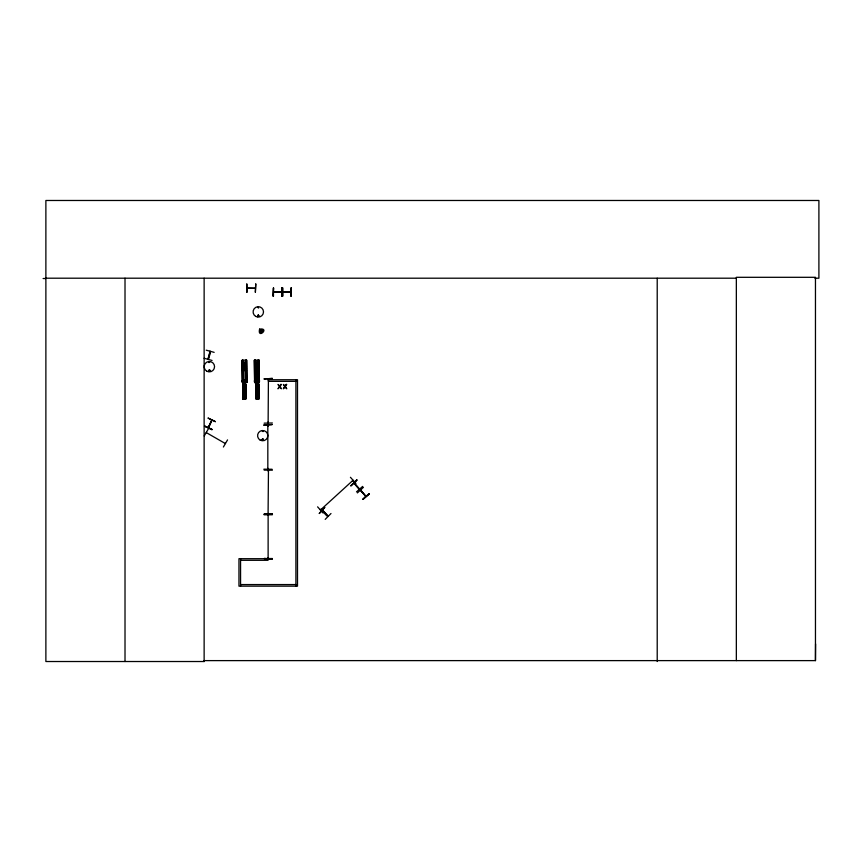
<?xml version="1.0" encoding="UTF-8"?>
<svg xmlns="http://www.w3.org/2000/svg" width="862" height="862" viewBox="0 0 862 862"><rect width="100%" height="100%" fill="white"/><g stroke="black" fill="none" stroke-linecap="round" stroke-linejoin="round"><path stroke-width="1.29" d="M814.87 278.2L818.9 278.2L818.9 200.48L45.88 200.48L45.88 661.52L204.251 661.52L204.143 660.615L815.463 660.615L815.581 643.946M210.048 351.287L207.925 359.228L208.572 358.42M208.475 358.452L208.292 359.325M209.811 351.998C212.214 349.25 204.606 370.509 210.328 351.48M328.207 516.263C314.037 500.294 328.594 519.484 327.603 515.724M328.131 516.252L322.463 510.541M206.266 432.541L206.406 432.293M225.014 443.424L225.478 443.262M268.071 379.776L268.125 378.914M295.903 381.338L268.438 381.338L268.459 378.935M268.157 425.796L268.114 425.052L267.834 425.968M268.147 468.422L268.201 468.993M268.459 470.243L268.136 471.137L268.125 470.221M268.071 515.25L268.459 470.383M268.502 515.12L268.125 514.474L268.125 558.49M208.906 362.396L209.746 362.169L209.003 362.6M209.897 370.671C208.949 368.494 208.582 372.395 209.843 370.52M210.156 370.52C208.076 372.934 208.916 368.149 210.069 370.326M257.867 307.508L258.622 307.939L258.007 307.335M261.919 439.491C263.998 437.088 263.158 441.872 262.005 439.685M263.158 431.485L262.328 431.14L263.072 431.571M262.231 439.491C264.289 438.004 261.789 441.463 262.598 439.017M359.357 489.293L353.916 483.108L359.249 489.163M358.861 488.732L359.659 488.991M359.583 488.937L354.131 482.914M261.078 332.463L262.781 331.277L261.585 329.575L259.893 330.76L261.078 332.463L261.294 331.245M261.585 329.575L261.369 330.792L262.274 329.898M211.707 420.311L208.496 427.692L211.998 420.257M268.125 423.016L268.416 378.989M267.78 468.422L267.823 469.079L267.823 425.052M204.122 358.258L212.063 360.445M209.951 351.351L210.177 352.095M214.164 352.364L206.223 350.177M244.916 382.254L244.269 382.222L244.83 381.349M360.327 490.295L365.79 496.437M361.167 490.737L360.607 490.047M366.07 496.178L365.176 495.747M320.481 509.992L353.064 480.263L352.73 481.007M258.783 316.031C258.352 313.822 257.242 317.065 258.654 316.095M211.675 420.236L208.184 427.584M211.923 429.685L204.531 426.022L211.944 429.653M215.349 421.69L207.957 418.027L215.392 421.583M247.103 288.005L255.249 288.242M273.556 291.906L281.691 292.164M204.24 435.957L208.388 428.845M223.387 447.012L227.536 439.9M352.45 480.705L353.194 480.576M255.292 288.296L247.232 288.285M273.642 291.895L281.626 292.218M282.801 291.841L290.947 291.787L282.887 292.175M260.389 332.139L261.186 331.202M319.263 513.418L324.845 507.352L319.349 513.504M330.997 513.504L325.211 519.366M317.604 506.845L323.067 513.009M320.352 509.722L320.901 509.226M321.095 509.431L320.632 509.916M355.931 483.42L350.425 477.289M350.92 485.726L357.008 480.166M354.465 483.722L354.304 482.989M356.469 491.89L362.633 486.416M363.441 487.31L357.385 492.913M360.618 490.122L365.865 496.372L360.704 490.155M362.945 499.076L369.335 493.861L363.182 499.346M362.977 499.12L369.098 493.603M268.416 379.743L297.498 379.733L297.498 586.16L238.957 586.16L238.957 558.705L268.028 558.705L268.028 560.3L240.563 560.3M268.438 422.908L268.125 422.1M268.125 513.493L268.125 514.237M268.125 557.66L268.071 558.447M258.697 316.44C257.986 311.818 257.964 318.724 257.663 316.117M268.416 558.49L268.405 557.66M259.958 331.525L261.111 331.094M261.552 330.943L262.705 330.523M256.693 382.2L256.736 381.316M244.388 398.125L244.388 398.858M257.21 398.837L257.479 398.125M258.18 315.266L258.729 315.503M209.552 371.242L208.712 370.897M322.711 511.285L322.216 510.875M242.319 362.482L246.446 362.439M254.678 362.482L258.805 362.439M242.341 363.99L246.457 363.947M254.699 363.99L258.815 363.947M242.362 366.253L246.489 366.21M254.721 366.253L258.837 366.21M242.384 368.268L246.5 368.225M254.743 368.268L258.859 368.225M242.405 370.531L246.521 370.488M254.764 370.531L258.88 370.488M242.513 380.239L246.64 380.196M254.872 380.239L258.988 380.196M241.834 380.907L247.329 380.842M241.834 381.079L247.329 381.015M254.193 381.079L259.688 381.015M256.617 381.263L257.188 381.349M246.985 382.459L242.222 382.523L241.996 360.219L246.737 360.144L246.877 382.459M256.025 382.512L254.581 382.523L254.333 360.219L259.096 360.144L259.343 382.459L254.893 382.502L254.613 360.219M256.628 382.523L257.275 382.512M247.125 292.261L246.963 284.029M275.387 292.143L280.118 292.11M284.535 292.089L289.266 292.056M281.82 296.108L282.736 296.108L282.682 287.865L281.766 287.876L281.885 296.108L281.885 287.876M272.392 422.994L264.149 423.156M263.847 469.187L272.09 469.251M264.149 470.124L272.392 470.189M272.392 514.302L264.149 514.355L272.392 514.409M268.136 515.217L268.405 513.493M272.392 558.888L264.149 558.522L272.392 558.921M264.149 558.576L272.392 558.522M43.1 278.523L45.88 278.512M45.88 278.2L736.342 278.2M242.75 384.161L245.929 384.15L245.918 399.031L242.75 399.041L242.825 384.161M242.965 385.67L245.713 385.67M256.014 385.67L258.762 385.67M242.965 386.682L245.713 386.682M256.014 386.682L258.762 386.682M242.965 388.191L245.713 388.191M256.014 388.191L258.762 388.191M242.965 389.527L245.713 389.527M256.014 389.527L258.762 389.527M242.965 391.036L245.713 391.036M256.014 391.036L258.762 391.036M242.965 397.522L245.713 397.522M256.014 397.522L258.762 397.522M240.563 584.565L295.903 584.565M274.364 291.862L287.908 292.272M259.893 330.76L261.1 330.976L260.216 330.081M261.563 331.062L262.781 331.277M204.488 426.13L212.084 429.319M206.568 432.756L225.327 443.542M268.157 425.225L267.823 425.882M261.509 331.17L262.457 331.956M260.83 329.64L261.251 330.803M261.412 331.234L261.832 332.398M258.999 360.144L259.236 382.459M258.772 360.154L259.02 382.459M258.557 360.154L258.794 382.459L258.471 360.154M258.201 360.154L258.514 382.469M257.77 361.48L257.76 368.042M257.76 370.66L257.9 381.166M257.587 382.48L256.326 382.491M255.874 368.074L255.798 361.512L255.766 368.074M255.895 370.703L256.014 381.198L255.798 370.703M255.454 360.208L255.745 382.512M255.421 360.208L255.658 382.512M255.174 361.523L255.486 382.523M255.206 382.523L255.001 361.523L255.12 382.523M254.355 360.219L254.678 382.523M246.694 382.459L246.457 360.154L246.661 382.459M246.198 360.154L246.338 382.469M245.95 361.469L246.004 368.031L245.853 361.469M246.036 370.66L246.176 382.469M245.95 370.66L246.069 381.155M245.659 360.154L245.81 382.469M245.411 361.48L245.476 368.042M245.508 370.66L245.616 381.166M245.304 361.48L245.401 368.042M245.411 370.66L245.541 381.166M245.228 382.48L243.968 382.491M243.515 368.074L243.418 361.512L243.407 368.074M243.526 370.703L243.655 381.198M243.44 370.703L243.558 381.198M243.138 360.208L243.343 382.512M242.965 368.085L242.901 361.523L242.868 368.085M243.106 381.209L242.998 370.703L243.009 381.209M242.61 360.208L242.858 382.502M242.588 382.523L242.341 360.219L242.502 382.523M291.044 287.811L291.087 296.054M282.574 287.865L282.628 296.108M273.416 287.93L273.469 296.162M268.125 422.186L268.125 422.93M246.651 284.029L246.704 292.272M815.463 660.615L815.463 277.305L736.342 277.305L736.342 660.615M657.21 278.2L657.21 661.52M295.903 379.733L295.903 586.16M258.729 384.15L258.762 399.031M258.546 384.15L258.546 399.031M258.428 384.15L258.374 399.031M258.223 384.15L258.255 399.031M258.072 384.15L258.018 399.031M257.803 399.031L256.962 399.031M256.747 384.161L256.768 399.041L256.574 384.161M256.402 384.161L256.52 399.041M256.348 399.041L255.863 384.161M245.692 384.15L245.713 399.031M245.498 384.15L245.498 399.031M245.379 384.15L245.401 399.031M245.153 384.15L245.207 399.031M244.97 384.15L244.98 399.031M244.765 399.031L243.924 399.031M243.72 384.161L243.709 399.041M243.504 384.161L243.526 399.041M243.299 384.161L243.289 399.041M243.17 384.161L243.116 399.041M242.965 384.161L242.998 399.041M240.563 558.705L240.563 586.16M204.132 278.2L204.132 661.52M125.012 278.2L125.012 661.52M243.569 369.151C244.722 372.632 246.263 366.652 243.569 369.151M255.928 369.151C257.081 372.632 258.611 366.652 255.928 369.151M243.752 390.13C244.496 392.458 245.562 388.482 243.752 390.13M256.79 390.13C257.544 392.458 258.611 388.482 256.79 390.13M280.775 384.43L279.73 386.133L278.027 384.43L279.363 386.607L277.984 388.784L279.687 387.038L281.411 388.784L280.042 386.575L281.411 384.43L280.775 384.43M286.13 384.43L285.074 386.133L283.372 384.43L284.708 386.607L283.329 388.784L285.031 387.038L286.755 388.784L285.387 386.575L286.755 384.43L286.13 384.43M259.581 329.122C257.221 339.736 270.377 327.582 259.581 329.122M356.771 479.918L350.963 485.769L356.771 479.918M255.766 283.975L255.367 292.218L255.766 283.975M273.534 287.93L273.168 296.162L273.534 287.93M291.378 287.811L290.979 296.054L291.378 287.811M272.381 378.429L264.149 378.935L272.381 378.429M272.08 424.567L263.847 425.085L272.08 424.567M272.381 513.903L264.149 513.989L264.149 514.808L272.392 514.722L272.381 513.903M258.977 384.15L255.798 384.161L255.809 399.041L258.977 399.031L258.966 384.15M246.176 397.942L242.513 397.942L246.176 398.061M259.214 397.942L255.551 397.942L259.214 398.061M258.255 382.469L257.975 360.154L258.169 382.469M282.316 296.108L282.23 287.865L282.24 296.108M260.152 440.094A5.14 5.14 0 0 0 267.856 435.644A5.14 5.14 0 0 0 260.152 431.194A5.14 5.14 0 0 0 260.152 440.094M255.702 316.408A5.215 5.215 0 0 0 263.513 311.893A5.215 5.215 0 0 0 255.702 307.378A5.215 5.215 0 0 0 255.702 316.408M206.751 371.188A5.215 5.215 0 0 0 214.563 366.673A5.215 5.215 0 0 0 206.751 362.159A5.215 5.215 0 0 0 206.751 371.188"/></g></svg>
